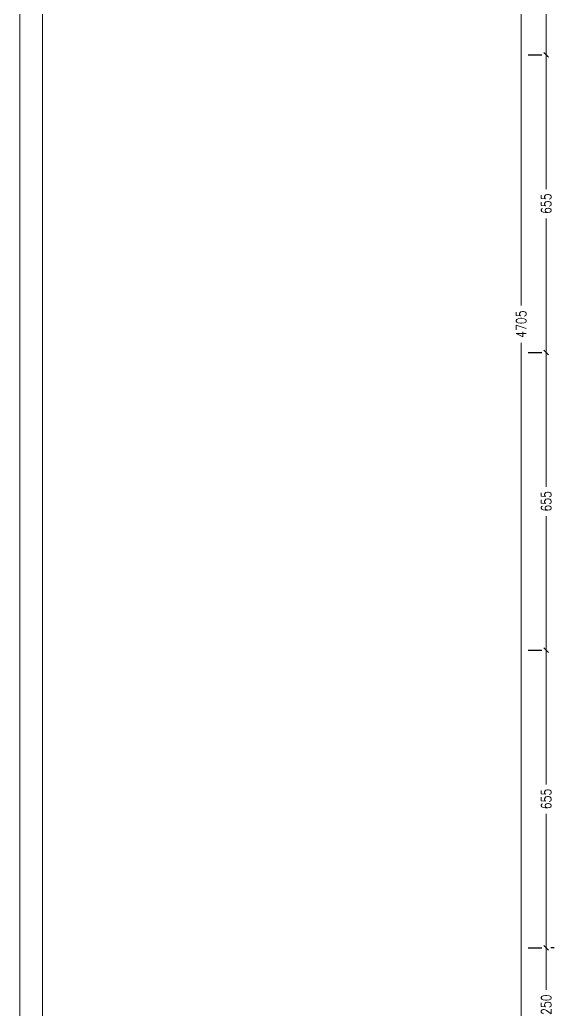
# Model space of a CAD drawing. Header units: millimetres. Extents: x -7453 to 3447, y 1740 to 11040.
# Drawn here: x -7453 to -6254, y 5221 to 7401 of the extents above; entities that cross this region are included whole.
import ezdxf

# ---------------------------------------------------------------- set-up
doc = ezdxf.new("R2010")
doc.units = ezdxf.units.MM
doc.layers.add('antet-İM', color=145, linetype='Continuous', lineweight=20)
doc.layers.add('ölçü-dış-İM', color=7, linetype='Continuous', lineweight=20)
doc.styles.add('ÖLÇÜ_İM', font='romans.shx', dxfattribs={"width": 0.8})
doc.dimstyles.new('ÖLÇÜ_İM_1-100', dxfattribs={"dimscale": 100, "dimtxt": 0.22, "dimasz": 0.1, "dimexe": 0.1, "dimexo": 0.4, "dimgap": 0.1, "dimtad": 0, "dimdec": 1, "dimrnd": 0.5, "dimzin": 12, "dimdsep": 46, "dimtxsty": 'ÖLÇÜ_İM', "dimblk1": 'OBLIQUE', "dimblk2": 'OBLIQUE', "dimsah": 1, "dimcen": 0.09, "dimdle": 0.1, "dimclrd": 256, "dimclre": 256, "dimclrt": 256, "dimadec": 0, "dimazin": 3, "dimtfac": 1, "dimtdec": 1, "dimtix": 1, "dimtofl": 0, "dimtmove": 2, "dimatfit": 3, "dimldrblk": 'OBLIQUE', "dimfxl": 0, "dimtolj": 1, "dimlwd": -1, "dimarcsym": 0})

# ---------------------------------------------------------------- blocks, each defined once
blk = doc.blocks.new('_OBLIQUE')
at = {"color": 0, "linetype": 'ByBlock'}
blk.add_line((-0.5, -0.5), (0.5, 0.5), dxfattribs=at)
blk = doc.blocks.new('*D164')
at = {"layer": 'Defpoints', "color": 0}
for p in [(-6295.4, 6013.6), (-6295.4, 6013.6, 0), (-6295.4, 5358.6)]:
    blk.add_point(p, dxfattribs=at)
at = {"layer": 'ölçü-dış-İM'}
for p, q in [((-6295.4, 6023.6, 0), (-6295.4, 5718.3, 0)), ((-6295.4, 5348.6, 0), (-6295.4, 5653.8, 0))]:
    blk.add_line(p, q, dxfattribs=at)
at = {"layer": 'ölçü-dış-İM', "lineweight": -2}
for p, q in [((-6335.4, 6013.6, 0), (-6305.4, 6013.6, 0)), ((-6335.4, 5358.6, 0), (-6305.4, 5358.6, 0))]:
    blk.add_line(p, q, dxfattribs=at)
at = {"layer": 'ölçü-dış-İM', "xscale": 10, "yscale": 10, "zscale": 10}
for p, rotation in [((-6295.4, 6013.6, 0), 90), ((-6295.4, 5358.6, 0), 270)]:
    blk.add_blockref('_OBLIQUE', p, dxfattribs=dict(at, rotation=rotation))
at = {"layer": 'ölçü-dış-İM', "insert": (-6295.4, 5686.1, 0), "char_height": 22, "attachment_point": 5, "rotation": 90, "style": 'ÖLÇÜ_İM'}
blk.add_mtext('\\A1;655', dxfattribs=at)
blk = doc.blocks.new('*D165')
at = {"layer": 'Defpoints', "color": 0}
for p in [(-6295.4, 6668.6, 0), (-6295.4, 6668.6, 0), (-6295.4, 6013.6)]:
    blk.add_point(p, dxfattribs=at)
at = {"layer": 'ölçü-dış-İM'}
for p, q in [((-6295.4, 6678.6, 0), (-6295.4, 6373.3, 0)), ((-6295.4, 6003.6, 0), (-6295.4, 6308.8, 0))]:
    blk.add_line(p, q, dxfattribs=at)
at = {"layer": 'ölçü-dış-İM', "lineweight": -2}
for p, q in [((-6335.4, 6668.6, 0), (-6305.4, 6668.6, 0)), ((-6335.4, 6013.6, 0), (-6305.4, 6013.6, 0))]:
    blk.add_line(p, q, dxfattribs=at)
at = {"layer": 'ölçü-dış-İM', "xscale": 10, "yscale": 10, "zscale": 10}
for p, rotation in [((-6295.4, 6668.6, 0), 90), ((-6295.4, 6013.6, 0), 270)]:
    blk.add_blockref('_OBLIQUE', p, dxfattribs=dict(at, rotation=rotation))
at = {"layer": 'ölçü-dış-İM', "insert": (-6295.4, 6341.1, 0), "char_height": 22, "attachment_point": 5, "rotation": 90, "style": 'ÖLÇÜ_İM'}
blk.add_mtext('\\A1;655', dxfattribs=at)
blk = doc.blocks.new('*D166')
at = {"layer": 'Defpoints', "color": 0}
for p in [(-6295.4, 7323.6), (-6295.4, 7323.6, 0), (-6295.4, 6668.6, 0)]:
    blk.add_point(p, dxfattribs=at)
at = {"layer": 'ölçü-dış-İM', "lineweight": -2}
for p, q in [((-6335.4, 7323.6, 0), (-6305.4, 7323.6, 0)), ((-6335.4, 6668.6, 0), (-6305.4, 6668.6, 0))]:
    blk.add_line(p, q, dxfattribs=at)
at = {"layer": 'ölçü-dış-İM'}
for p, q in [((-6295.4, 7333.6, 0), (-6295.4, 7028.3, 0)), ((-6295.4, 6658.6, 0), (-6295.4, 6963.8, 0))]:
    blk.add_line(p, q, dxfattribs=at)
at = {"layer": 'ölçü-dış-İM', "xscale": 10, "yscale": 10, "zscale": 10}
for p, rotation in [((-6295.4, 7323.6, 0), 90), ((-6295.4, 6668.6, 0), 270)]:
    blk.add_blockref('_OBLIQUE', p, dxfattribs=dict(at, rotation=rotation))
at = {"layer": 'ölçü-dış-İM', "insert": (-6295.4, 6996.1, 0), "char_height": 22, "attachment_point": 5, "rotation": 90, "style": 'ÖLÇÜ_İM'}
blk.add_mtext('\\A1;655', dxfattribs=at)
blk = doc.blocks.new('*D167')
at = {"layer": 'Defpoints', "color": 0}
for p in [(-6295.4, 8053.6), (-6295.4, 8053.6, 0), (-6295.4, 7323.6)]:
    blk.add_point(p, dxfattribs=at)
at = {"layer": 'ölçü-dış-İM', "lineweight": -2}
for p, q in [((-6335.4, 8053.6, 0), (-6305.4, 8053.6, 0)), ((-6335.4, 7323.6, 0), (-6305.4, 7323.6, 0))]:
    blk.add_line(p, q, dxfattribs=at)
at = {"layer": 'ölçü-dış-İM'}
for p, q in [((-6295.4, 8063.6, 0), (-6295.4, 7721.2, 0)), ((-6295.4, 7313.6, 0), (-6295.4, 7655.9, 0))]:
    blk.add_line(p, q, dxfattribs=at)
at = {"layer": 'ölçü-dış-İM', "xscale": 10, "yscale": 10, "zscale": 10}
for p, rotation in [((-6295.4, 8053.6, 0), 90), ((-6295.4, 7323.6, 0), 270)]:
    blk.add_blockref('_OBLIQUE', p, dxfattribs=dict(at, rotation=rotation))
at = {"layer": 'ölçü-dış-İM', "insert": (-6295.4, 7688.6, 0), "char_height": 22, "attachment_point": 5, "rotation": 90, "style": 'ÖLÇÜ_İM'}
blk.add_mtext('\\A1;730', dxfattribs=at)
blk = doc.blocks.new('*D171')
at = {"layer": 'Defpoints', "color": 0}
for p in [(-6350.4, 9083.6), (-6350.4, 9083.6, 0), (-6350.4, 4378.6, 0)]:
    blk.add_point(p, dxfattribs=at)
at = {"layer": 'ölçü-dış-İM'}
for p, q in [((-6350.4, 9093.6, 0), (-6350.4, 6772.1, 0)), ((-6350.4, 4368.6, 0), (-6350.4, 6690, 0))]:
    blk.add_line(p, q, dxfattribs=at)
at = {"layer": 'ölçü-dış-İM', "lineweight": -2}
for p, q in [((-6390.4, 9083.6, 0), (-6360.4, 9083.6, 0)), ((-6390.4, 4378.6, 0), (-6360.4, 4378.6, 0))]:
    blk.add_line(p, q, dxfattribs=at)
at = {"layer": 'ölçü-dış-İM', "xscale": 10, "yscale": 10, "zscale": 10}
for p, rotation in [((-6350.4, 9083.6, 0), 90), ((-6350.4, 4378.6, 0), 270)]:
    blk.add_blockref('_OBLIQUE', p, dxfattribs=dict(at, rotation=rotation))
at = {"layer": 'ölçü-dış-İM', "insert": (-6350.4, 6731.1, 0), "char_height": 22, "attachment_point": 5, "rotation": 90, "style": 'ÖLÇÜ_İM'}
blk.add_mtext('\\A1;4705', dxfattribs=at)
blk = doc.blocks.new('*D194')
at = {"layer": 'Defpoints', "color": 0}
for p in [(-6317.6, 5358.6), (-6295.4, 5358.6, 0), (-6327.4, 5108.6)]:
    blk.add_point(p, dxfattribs=at)
at = {"layer": 'ölçü-dış-İM'}
for p, q in [((-6295.4, 5368.6, 0), (-6295.4, 5266.2, 0)), ((-6295.4, 5098.6, 0), (-6295.4, 5200.9, 0))]:
    blk.add_line(p, q, dxfattribs=at)
at = {"layer": 'ölçü-dış-İM', "lineweight": -2}
for p, q in [((-6277.6, 5358.6, 0), (-6285.4, 5358.6, 0)), ((-6287.4, 5108.6, 0), (-6285.4, 5108.6, 0))]:
    blk.add_line(p, q, dxfattribs=at)
at = {"layer": 'ölçü-dış-İM', "xscale": 10, "yscale": 10, "zscale": 10}
for p, rotation in [((-6295.4, 5358.6, 0), 90), ((-6295.4, 5108.6, 0), 270)]:
    blk.add_blockref('_OBLIQUE', p, dxfattribs=dict(at, rotation=rotation))
at = {"layer": 'ölçü-dış-İM', "insert": (-6295.4, 5233.6, 0), "char_height": 22, "attachment_point": 5, "rotation": 90, "style": 'ÖLÇÜ_İM'}
blk.add_mtext('\\A1;250', dxfattribs=at)

msp = doc.modelspace()

# ---------------------------------------------------------------- linework, layer by layer
at = {"layer": 'antet-İM'}
for points in [[(-7453.235, 11039.568), (3446.765, 11039.568), (3446.765, 1739.568), (-7453.235, 1739.568)], [(-7403.235, 1789.568), (-7403.235, 10989.568), (3396.765, 10989.568), (3396.765, 1789.568)]]:
    msp.add_lwpolyline(points, close=True, dxfattribs=at)

# ---------------------------------------------------------------- dimensions: what is measured, and where the dimension line sits
at = {"layer": 'ölçü-dış-İM'}
for base, p1, p2, picture, middle in [((-6350.396, 9083.56, 0), (-6350.396, 4378.56, 0), (-6350.396, 9083.56), '*D171', (-6350.396, 6731.06, 0)), ((-6295.396, 8053.56, 0), (-6295.396, 7323.56), (-6295.396, 8053.56), '*D167', (-6295.396, 7688.56, 0)), ((-6295.396, 7323.56, 0), (-6295.396, 6668.56, 0), (-6295.396, 7323.56), '*D166', (-6295.396, 6996.06, 0)), ((-6295.396, 6668.56, 0), (-6295.396, 6013.56), (-6295.396, 6668.56, 0), '*D165', (-6295.396, 6341.06, 0)), ((-6295.396, 6013.56, 0), (-6295.396, 5358.56), (-6295.396, 6013.56), '*D164', (-6295.396, 5686.06, 0)), ((-6295.396, 5358.56, 0), (-6327.423, 5108.56), (-6317.599, 5358.56), '*D194', (-6295.396, 5233.56, 0))]:
    dim = msp.add_linear_dim(base=base, p1=p1, p2=p2, angle=90, dimstyle='ÖLÇÜ_İM_1-100', override={"dimfxl": 0.2, "dimarcsym": 1}, dxfattribs=at)
    dim.commit()
    dim.dimension.update_dxf_attribs({"geometry": picture, "text_midpoint": middle})

doc.saveas('drawing.dxf')
